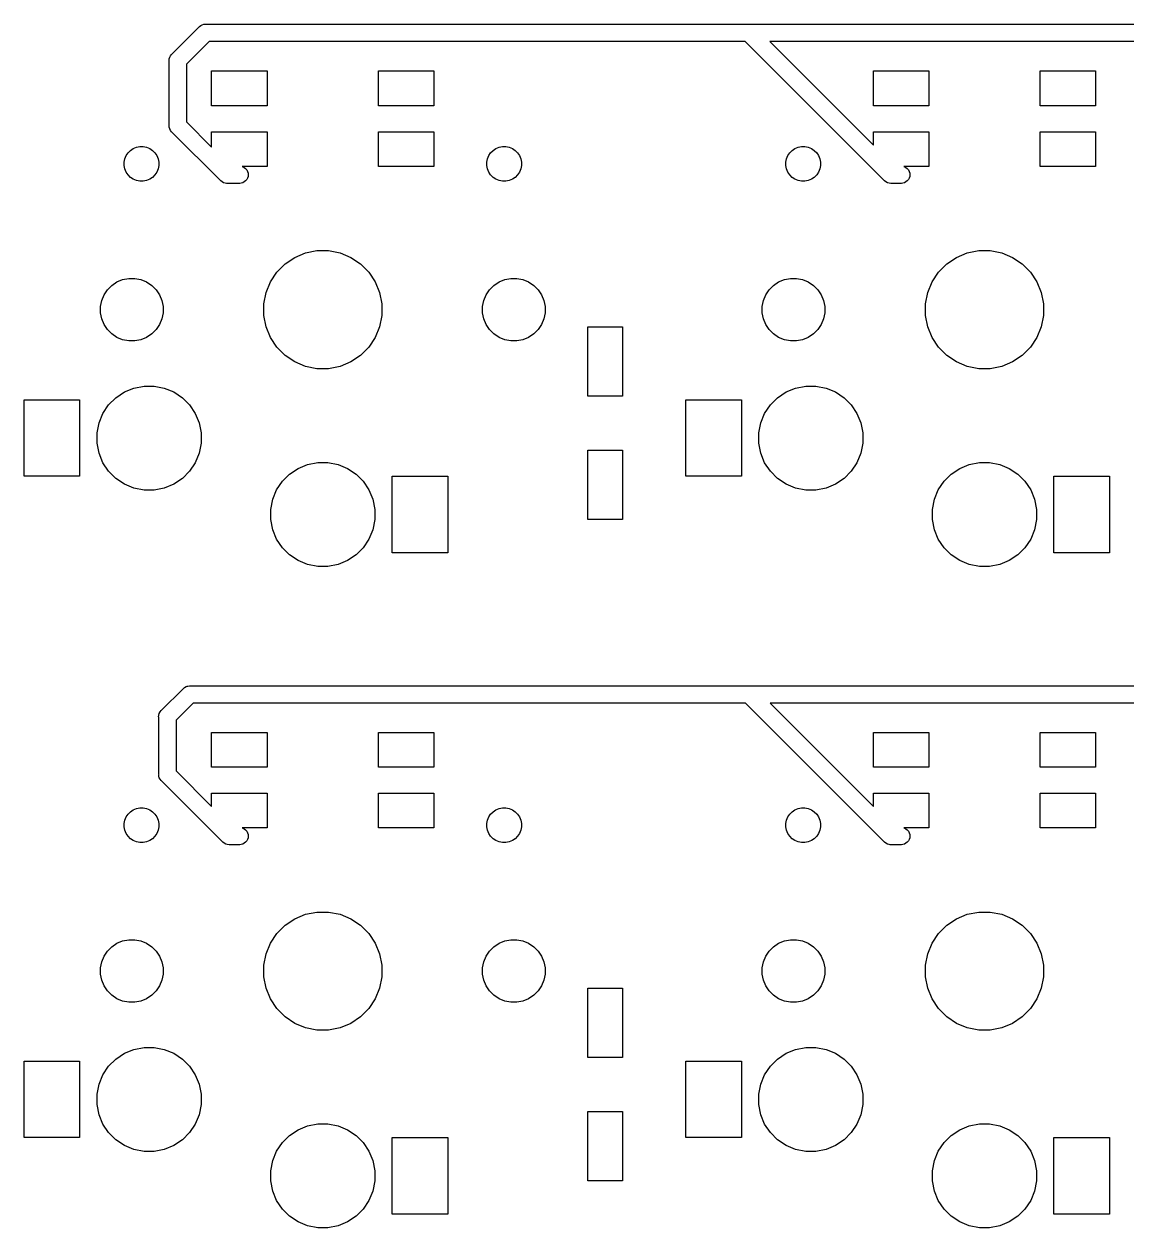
# Model space of a CAD drawing. Extents: x 33 to 239, y -108 to -23.
# Drawn here: x 33.45 to 65.2, y -106.85 to -72.17 of the extents above; entities that cross this region are included whole.
import ezdxf

# ---------------------------------------------------------------- set-up
doc = ezdxf.new("R2010")
doc.units = 0
doc.layers.add('BLACK', color=7, linetype='CONTINUOUS')

msp = doc.modelspace()

# ---------------------------------------------------------------- linework, layer by layer
at = {"layer": 'BLACK', "linetype": 'CONTINUOUS'}
for p, q in [((37.7069, -73.0395), (38.4895, -72.2569)), ((38.4895, -72.2569), (38.4974, -72.2474)), ((38.4974, -72.2474), (38.5354, -72.2161)), ((38.5354, -72.2161), (38.5789, -72.1929)), ((38.5789, -72.1929), (38.626, -72.1786)), ((38.626, -72.1786), (38.675, -72.1738)), ((38.675, -72.1738), (38.6873, -72.175)), ((38.6873, -72.175), (54.3002, -72.175)), ((54.3002, -72.175), (54.3125, -72.1738)), ((54.3125, -72.1738), (54.3248, -72.175)), ((54.3248, -72.175), (73.3502, -72.175)), ((38.7786, -72.675), (38.125, -73.3286)), ((54.2089, -72.675), (38.7786, -72.675)), ((58.2145, -76.6806), (54.2089, -72.675)), ((73.2589, -72.675), (54.9161, -72.675)), ((54.9161, -72.675), (57.9, -75.6589)), ((37.6286, -73.176), (37.6429, -73.1289)), ((37.6429, -73.1289), (37.6661, -73.0854)), ((37.6661, -73.0854), (37.6974, -73.0474)), ((37.6974, -73.0474), (37.7069, -73.0395)), ((37.6238, -73.225), (37.6286, -73.176)), ((37.625, -73.2373), (37.6238, -73.225)), ((37.625, -75.0852), (37.625, -73.2373)), ((38.125, -73.3286), (38.125, -74.9939)), ((38.85, -74.525), (38.85, -73.525)), ((38.85, -73.525), (40.45, -73.525)), ((40.45, -73.525), (40.45, -74.525)), ((43.65, -74.525), (43.65, -73.525)), ((43.65, -73.525), (45.25, -73.525)), ((45.25, -73.525), (45.25, -74.525)), ((57.9, -74.525), (57.9, -73.525)), ((57.9, -73.525), (59.5, -73.525)), ((59.5, -73.525), (59.5, -74.525)), ((62.7, -74.525), (62.7, -73.525)), ((62.7, -73.525), (64.3, -73.525)), ((64.3, -73.525), (64.3, -74.525)), ((40.45, -74.525), (38.85, -74.525)), ((45.25, -74.525), (43.65, -74.525)), ((59.5, -74.525), (57.9, -74.525)), ((64.3, -74.525), (62.7, -74.525)), ((37.6238, -75.0975), (37.625, -75.0852)), ((37.625, -75.1098), (37.6238, -75.0975)), ((37.6286, -75.1465), (37.625, -75.1098)), ((37.6429, -75.1936), (37.6286, -75.1465)), ((37.6661, -75.2371), (37.6429, -75.1936)), ((37.6974, -75.2751), (37.6661, -75.2371)), ((38.125, -74.9939), (38.85, -75.7189)), ((37.7069, -75.283), (37.6974, -75.2751)), ((39.1045, -76.6806), (37.7069, -75.283)), ((38.85, -75.7189), (38.85, -75.275)), ((38.85, -75.275), (40.45, -75.275)), ((40.45, -75.275), (40.45, -76.275)), ((43.65, -76.275), (43.65, -75.275)), ((43.65, -75.275), (45.25, -75.275)), ((45.25, -75.275), (45.25, -76.275)), ((57.9, -75.6589), (57.9, -75.275)), ((57.9, -75.275), (59.5, -75.275)), ((59.5, -75.275), (59.5, -76.275)), ((62.7, -76.275), (62.7, -75.275)), ((62.7, -75.275), (64.3, -75.275)), ((64.3, -75.275), (64.3, -76.275)), ((36.3869, -75.9632), (36.4416, -75.8813)), ((36.4416, -75.8813), (36.5113, -75.8116)), ((36.5113, -75.8116), (36.5932, -75.7569)), ((36.5932, -75.7569), (36.6842, -75.7192)), ((36.6842, -75.7192), (36.7808, -75.7)), ((36.7808, -75.7), (36.8792, -75.7)), ((36.8792, -75.7), (36.9758, -75.7192)), ((36.9758, -75.7192), (37.0668, -75.7569)), ((37.0668, -75.7569), (37.1487, -75.8116)), ((37.1487, -75.8116), (37.2184, -75.8813)), ((37.2184, -75.8813), (37.2731, -75.9632)), ((46.8269, -75.9632), (46.8816, -75.8813)), ((46.8816, -75.8813), (46.9513, -75.8116)), ((46.9513, -75.8116), (47.0332, -75.7569)), ((47.0332, -75.7569), (47.1242, -75.7192)), ((47.1242, -75.7192), (47.2208, -75.7)), ((47.2208, -75.7), (47.3192, -75.7)), ((47.3192, -75.7), (47.4158, -75.7192)), ((47.4158, -75.7192), (47.5068, -75.7569)), ((47.5068, -75.7569), (47.5887, -75.8116)), ((47.5887, -75.8116), (47.6584, -75.8813)), ((47.6584, -75.8813), (47.7131, -75.9632)), ((55.4369, -75.9632), (55.4916, -75.8813)), ((55.4916, -75.8813), (55.5613, -75.8116)), ((55.5613, -75.8116), (55.6432, -75.7569)), ((55.6432, -75.7569), (55.7342, -75.7192)), ((55.7342, -75.7192), (55.8308, -75.7)), ((55.8308, -75.7), (55.9292, -75.7)), ((55.9292, -75.7), (56.0258, -75.7192)), ((56.0258, -75.7192), (56.1168, -75.7569)), ((56.1168, -75.7569), (56.1987, -75.8116)), ((56.1987, -75.8116), (56.2684, -75.8813)), ((56.2684, -75.8813), (56.3231, -75.9632)), ((36.33, -76.1508), (36.3492, -76.0542)), ((36.33, -76.2492), (36.33, -76.1508)), ((36.3492, -76.3458), (36.33, -76.2492)), ((36.3492, -76.0542), (36.3869, -75.9632)), ((37.2731, -75.9632), (37.3108, -76.0542)), ((37.3108, -76.0542), (37.33, -76.1508)), ((37.33, -76.2492), (37.3108, -76.3458)), ((37.33, -76.1508), (37.33, -76.2492)), ((40.45, -76.275), (39.7283, -76.275)), ((39.7283, -76.275), (39.7461, -76.2804)), ((39.7461, -76.2804), (39.7896, -76.3036)), ((45.25, -76.275), (43.65, -76.275)), ((46.77, -76.1508), (46.7892, -76.0542)), ((46.77, -76.2492), (46.77, -76.1508)), ((46.7892, -76.3458), (46.77, -76.2492)), ((46.7892, -76.0542), (46.8269, -75.9632)), ((47.7131, -75.9632), (47.7508, -76.0542)), ((47.7508, -76.0542), (47.77, -76.1508)), ((47.77, -76.2492), (47.7508, -76.3458)), ((47.77, -76.1508), (47.77, -76.2492)), ((55.38, -76.1508), (55.3992, -76.0542)), ((55.38, -76.2492), (55.38, -76.1508)), ((55.3992, -76.3458), (55.38, -76.2492)), ((55.3992, -76.0542), (55.4369, -75.9632)), ((56.3231, -75.9632), (56.3608, -76.0542)), ((56.3608, -76.0542), (56.38, -76.1508)), ((56.38, -76.2492), (56.3608, -76.3458)), ((56.38, -76.1508), (56.38, -76.2492)), ((59.5, -76.275), (58.7783, -76.275)), ((58.7783, -76.275), (58.7961, -76.2804)), ((58.7961, -76.2804), (58.8396, -76.3036)), ((64.3, -76.275), (62.7, -76.275)), ((36.3869, -76.4368), (36.3492, -76.3458)), ((36.4416, -76.5187), (36.3869, -76.4368)), ((36.5113, -76.5884), (36.4416, -76.5187)), ((36.5932, -76.6431), (36.5113, -76.5884)), ((37.1487, -76.5884), (37.0668, -76.6431)), ((37.2184, -76.5187), (37.1487, -76.5884)), ((37.2731, -76.4368), (37.2184, -76.5187)), ((37.3108, -76.3458), (37.2731, -76.4368)), ((39.7896, -76.3036), (39.8276, -76.3349)), ((39.8276, -76.3349), (39.8589, -76.3729)), ((39.8589, -76.3729), (39.8821, -76.4164)), ((39.8821, -76.6086), (39.8589, -76.6521)), ((39.8821, -76.4164), (39.8964, -76.4635)), ((39.8964, -76.5615), (39.8821, -76.6086)), ((39.8964, -76.4635), (39.9012, -76.5125)), ((39.9012, -76.5125), (39.8964, -76.5615)), ((46.8269, -76.4368), (46.7892, -76.3458)), ((46.8816, -76.5187), (46.8269, -76.4368)), ((46.9513, -76.5884), (46.8816, -76.5187)), ((47.0332, -76.6431), (46.9513, -76.5884)), ((47.5887, -76.5884), (47.5068, -76.6431)), ((47.6584, -76.5187), (47.5887, -76.5884)), ((47.7131, -76.4368), (47.6584, -76.5187)), ((47.7508, -76.3458), (47.7131, -76.4368)), ((55.4369, -76.4368), (55.3992, -76.3458)), ((55.4916, -76.5187), (55.4369, -76.4368)), ((55.5613, -76.5884), (55.4916, -76.5187)), ((55.6432, -76.6431), (55.5613, -76.5884)), ((56.1987, -76.5884), (56.1168, -76.6431)), ((56.2684, -76.5187), (56.1987, -76.5884)), ((56.3231, -76.4368), (56.2684, -76.5187)), ((56.3608, -76.3458), (56.3231, -76.4368)), ((58.8396, -76.3036), (58.8776, -76.3349)), ((58.8776, -76.3349), (58.9089, -76.3729)), ((58.9089, -76.3729), (58.9321, -76.4164)), ((58.9321, -76.6086), (58.9089, -76.6521)), ((58.9321, -76.4164), (58.9464, -76.4635)), ((58.9464, -76.5615), (58.9321, -76.6086)), ((58.9464, -76.4635), (58.9512, -76.5125)), ((58.9512, -76.5125), (58.9464, -76.5615)), ((36.6842, -76.6808), (36.5932, -76.6431)), ((36.7808, -76.7), (36.6842, -76.6808)), ((36.8792, -76.7), (36.7808, -76.7)), ((36.9758, -76.6808), (36.8792, -76.7)), ((37.0668, -76.6431), (36.9758, -76.6808)), ((39.1124, -76.6901), (39.1045, -76.6806)), ((39.1504, -76.7214), (39.1124, -76.6901)), ((39.1939, -76.7446), (39.1504, -76.7214)), ((39.241, -76.7589), (39.1939, -76.7446)), ((39.2777, -76.7625), (39.241, -76.7589)), ((39.29, -76.7637), (39.2777, -76.7625)), ((39.2777, -76.7625), (39.2777, -76.7625)), ((39.3023, -76.7625), (39.29, -76.7637)), ((39.6623, -76.7625), (39.3023, -76.7625)), ((39.699, -76.7589), (39.6623, -76.7625)), ((39.7461, -76.7446), (39.699, -76.7589)), ((39.7896, -76.7214), (39.7461, -76.7446)), ((39.8276, -76.6901), (39.7896, -76.7214)), ((39.8589, -76.6521), (39.8276, -76.6901)), ((47.1242, -76.6808), (47.0332, -76.6431)), ((47.2208, -76.7), (47.1242, -76.6808)), ((47.3192, -76.7), (47.2208, -76.7)), ((47.4158, -76.6808), (47.3192, -76.7)), ((47.5068, -76.6431), (47.4158, -76.6808)), ((55.7342, -76.6808), (55.6432, -76.6431)), ((55.8308, -76.7), (55.7342, -76.6808)), ((55.9292, -76.7), (55.8308, -76.7)), ((56.0258, -76.6808), (55.9292, -76.7)), ((56.1168, -76.6431), (56.0258, -76.6808)), ((58.2224, -76.6901), (58.2145, -76.6806)), ((58.2604, -76.7214), (58.2224, -76.6901)), ((58.3039, -76.7446), (58.2604, -76.7214)), ((58.351, -76.7589), (58.3039, -76.7446)), ((58.4, -76.7637), (58.351, -76.7589)), ((58.4123, -76.7625), (58.4, -76.7637)), ((58.7123, -76.7625), (58.4123, -76.7625)), ((58.749, -76.7589), (58.7123, -76.7625)), ((58.7961, -76.7446), (58.749, -76.7589)), ((58.8396, -76.7214), (58.7961, -76.7446)), ((58.8776, -76.6901), (58.8396, -76.7214)), ((58.9089, -76.6521), (58.8776, -76.6901)), ((41.5541, -78.7653), (41.8826, -78.7)), ((41.8826, -78.7), (42.2174, -78.7)), ((42.2174, -78.7), (42.5459, -78.7653)), ((60.6041, -78.7653), (60.9326, -78.7)), ((60.9326, -78.7), (61.2674, -78.7)), ((61.2674, -78.7), (61.5959, -78.7653)), ((40.9663, -79.0795), (41.2447, -78.8935)), ((41.2447, -78.8935), (41.5541, -78.7653)), ((42.5459, -78.7653), (42.8553, -78.8935)), ((42.8553, -78.8935), (43.1337, -79.0795)), ((60.0163, -79.0795), (60.2947, -78.8935)), ((60.2947, -78.8935), (60.6041, -78.7653)), ((61.5959, -78.7653), (61.9053, -78.8935)), ((61.9053, -78.8935), (62.1837, -79.0795)), ((40.5435, -79.5947), (40.7295, -79.3163)), ((40.7295, -79.3163), (40.9663, -79.0795)), ((43.1337, -79.0795), (43.3705, -79.3163)), ((43.3705, -79.3163), (43.5565, -79.5947)), ((59.5935, -79.5947), (59.7795, -79.3163)), ((59.7795, -79.3163), (60.0163, -79.0795)), ((62.1837, -79.0795), (62.4205, -79.3163)), ((62.4205, -79.3163), (62.6065, -79.5947)), ((35.8509, -79.8263), (35.9763, -79.7009)), ((35.9763, -79.7009), (36.1237, -79.6024)), ((36.1237, -79.6024), (36.2875, -79.5346)), ((36.2875, -79.5346), (36.4614, -79.5)), ((36.4614, -79.5), (36.6386, -79.5)), ((36.6386, -79.5), (36.8125, -79.5346)), ((36.8125, -79.5346), (36.9763, -79.6024)), ((36.9763, -79.6024), (37.1237, -79.7009)), ((37.1237, -79.7009), (37.2491, -79.8263)), ((40.4153, -79.9041), (40.5435, -79.5947)), ((43.5565, -79.5947), (43.6847, -79.9041)), ((46.8509, -79.8263), (46.9763, -79.7009)), ((46.9763, -79.7009), (47.1237, -79.6024)), ((47.1237, -79.6024), (47.2875, -79.5346)), ((47.2875, -79.5346), (47.4614, -79.5)), ((47.4614, -79.5), (47.6386, -79.5)), ((47.6386, -79.5), (47.8125, -79.5346)), ((47.8125, -79.5346), (47.9763, -79.6024)), ((47.9763, -79.6024), (48.1237, -79.7009)), ((48.1237, -79.7009), (48.2491, -79.8263)), ((54.9009, -79.8263), (55.0263, -79.7009)), ((55.0263, -79.7009), (55.1737, -79.6024)), ((55.1737, -79.6024), (55.3375, -79.5346)), ((55.3375, -79.5346), (55.5114, -79.5)), ((55.5114, -79.5), (55.6886, -79.5)), ((55.6886, -79.5), (55.8625, -79.5346)), ((55.8625, -79.5346), (56.0263, -79.6024)), ((56.0263, -79.6024), (56.1737, -79.7009)), ((56.1737, -79.7009), (56.2991, -79.8263)), ((59.4653, -79.9041), (59.5935, -79.5947)), ((62.6065, -79.5947), (62.7347, -79.9041)), ((35.6846, -80.1375), (35.7524, -79.9737)), ((35.7524, -79.9737), (35.8509, -79.8263)), ((37.2491, -79.8263), (37.3476, -79.9737)), ((37.3476, -79.9737), (37.4154, -80.1375)), ((40.35, -80.2326), (40.4153, -79.9041)), ((43.6847, -79.9041), (43.75, -80.2326)), ((46.6846, -80.1375), (46.7524, -79.9737)), ((46.7524, -79.9737), (46.8509, -79.8263)), ((48.2491, -79.8263), (48.3476, -79.9737)), ((48.3476, -79.9737), (48.4154, -80.1375)), ((54.7346, -80.1375), (54.8024, -79.9737)), ((54.8024, -79.9737), (54.9009, -79.8263)), ((56.2991, -79.8263), (56.3976, -79.9737)), ((56.3976, -79.9737), (56.4654, -80.1375)), ((59.4, -80.2326), (59.4653, -79.9041)), ((62.7347, -79.9041), (62.8, -80.2326)), ((35.65, -80.3114), (35.6846, -80.1375)), ((35.65, -80.4886), (35.65, -80.3114)), ((37.4154, -80.1375), (37.45, -80.3114)), ((37.45, -80.3114), (37.45, -80.4886)), ((40.35, -80.5674), (40.35, -80.2326)), ((43.75, -80.2326), (43.75, -80.5674)), ((46.65, -80.3114), (46.6846, -80.1375)), ((46.65, -80.4886), (46.65, -80.3114)), ((48.4154, -80.1375), (48.45, -80.3114)), ((48.45, -80.3114), (48.45, -80.4886)), ((54.7, -80.3114), (54.7346, -80.1375)), ((54.7, -80.4886), (54.7, -80.3114)), ((56.4654, -80.1375), (56.5, -80.3114)), ((56.5, -80.3114), (56.5, -80.4886)), ((59.4, -80.5674), (59.4, -80.2326)), ((62.8, -80.2326), (62.8, -80.5674)), ((35.6846, -80.6625), (35.65, -80.4886)), ((35.7524, -80.8263), (35.6846, -80.6625)), ((37.4154, -80.6625), (37.3476, -80.8263)), ((37.45, -80.4886), (37.4154, -80.6625)), ((40.4153, -80.8959), (40.35, -80.5674)), ((43.75, -80.5674), (43.6847, -80.8959)), ((46.6846, -80.6625), (46.65, -80.4886)), ((46.7524, -80.8263), (46.6846, -80.6625)), ((48.4154, -80.6625), (48.3476, -80.8263)), ((48.45, -80.4886), (48.4154, -80.6625)), ((54.7346, -80.6625), (54.7, -80.4886)), ((54.8024, -80.8263), (54.7346, -80.6625)), ((56.4654, -80.6625), (56.3976, -80.8263)), ((56.5, -80.4886), (56.4654, -80.6625)), ((59.4653, -80.8959), (59.4, -80.5674)), ((62.8, -80.5674), (62.7347, -80.8959)), ((35.8509, -80.9737), (35.7524, -80.8263)), ((35.9763, -81.0991), (35.8509, -80.9737)), ((36.1237, -81.1976), (35.9763, -81.0991)), ((37.1237, -81.0991), (36.9763, -81.1976)), ((37.2491, -80.9737), (37.1237, -81.0991)), ((37.3476, -80.8263), (37.2491, -80.9737)), ((40.5435, -81.2053), (40.4153, -80.8959)), ((43.6847, -80.8959), (43.5565, -81.2053)), ((46.8509, -80.9737), (46.7524, -80.8263)), ((46.9763, -81.0991), (46.8509, -80.9737)), ((47.1237, -81.1976), (46.9763, -81.0991)), ((48.1237, -81.0991), (47.9763, -81.1976)), ((48.2491, -80.9737), (48.1237, -81.0991)), ((48.3476, -80.8263), (48.2491, -80.9737)), ((49.6812, -82.8937), (49.6812, -80.8937)), ((49.6812, -80.8937), (50.6812, -80.8937)), ((50.6812, -80.8937), (50.6812, -82.8937)), ((54.9009, -80.9737), (54.8024, -80.8263)), ((55.0263, -81.0991), (54.9009, -80.9737)), ((55.1737, -81.1976), (55.0263, -81.0991)), ((56.1737, -81.0991), (56.0263, -81.1976)), ((56.2991, -80.9737), (56.1737, -81.0991)), ((56.3976, -80.8263), (56.2991, -80.9737)), ((59.5935, -81.2053), (59.4653, -80.8959)), ((62.7347, -80.8959), (62.6065, -81.2053)), ((36.2875, -81.2654), (36.1237, -81.1976)), ((36.4614, -81.3), (36.2875, -81.2654)), ((36.6386, -81.3), (36.4614, -81.3)), ((36.8125, -81.2654), (36.6386, -81.3)), ((36.9763, -81.1976), (36.8125, -81.2654)), ((40.7295, -81.4837), (40.5435, -81.2053)), ((40.9663, -81.7205), (40.7295, -81.4837)), ((43.3705, -81.4837), (43.1337, -81.7205)), ((43.5565, -81.2053), (43.3705, -81.4837)), ((47.2875, -81.2654), (47.1237, -81.1976)), ((47.4614, -81.3), (47.2875, -81.2654)), ((47.6386, -81.3), (47.4614, -81.3)), ((47.8125, -81.2654), (47.6386, -81.3)), ((47.9763, -81.1976), (47.8125, -81.2654)), ((55.3375, -81.2654), (55.1737, -81.1976)), ((55.5114, -81.3), (55.3375, -81.2654)), ((55.6886, -81.3), (55.5114, -81.3)), ((55.8625, -81.2654), (55.6886, -81.3)), ((56.0263, -81.1976), (55.8625, -81.2654)), ((59.7795, -81.4837), (59.5935, -81.2053)), ((60.0163, -81.7205), (59.7795, -81.4837)), ((62.4205, -81.4837), (62.1837, -81.7205)), ((62.6065, -81.2053), (62.4205, -81.4837)), ((41.2447, -81.9065), (40.9663, -81.7205)), ((43.1337, -81.7205), (42.8553, -81.9065)), ((60.2947, -81.9065), (60.0163, -81.7205)), ((62.1837, -81.7205), (61.9053, -81.9065)), ((41.5541, -82.0347), (41.2447, -81.9065)), ((41.8826, -82.1), (41.5541, -82.0347)), ((42.2174, -82.1), (41.8826, -82.1)), ((42.5459, -82.0347), (42.2174, -82.1)), ((42.8553, -81.9065), (42.5459, -82.0347)), ((60.6041, -82.0347), (60.2947, -81.9065)), ((60.9326, -82.1), (60.6041, -82.0347)), ((61.2674, -82.1), (60.9326, -82.1)), ((61.5959, -82.0347), (61.2674, -82.1)), ((61.9053, -81.9065), (61.5959, -82.0347)), ((36.0938, -82.9349), (36.3395, -82.7707)), ((36.3395, -82.7707), (36.6125, -82.6576)), ((36.6125, -82.6576), (36.9023, -82.6)), ((36.9023, -82.6), (37.1977, -82.6)), ((37.1977, -82.6), (37.4875, -82.6576)), ((37.4875, -82.6576), (37.7605, -82.7707)), ((37.7605, -82.7707), (38.0062, -82.9349)), ((55.1438, -82.9349), (55.3895, -82.7707)), ((55.3895, -82.7707), (55.6625, -82.6576)), ((55.6625, -82.6576), (55.9523, -82.6)), ((55.9523, -82.6), (56.2477, -82.6)), ((56.2477, -82.6), (56.5375, -82.6576)), ((56.5375, -82.6576), (56.8105, -82.7707)), ((56.8105, -82.7707), (57.0562, -82.9349)), ((33.45, -85.2), (33.45, -83)), ((33.45, -83), (35.05, -83)), ((35.05, -83), (35.05, -85.2)), ((35.7207, -83.3895), (35.8849, -83.1438)), ((35.8849, -83.1438), (36.0938, -82.9349)), ((38.0062, -82.9349), (38.2151, -83.1438)), ((38.2151, -83.1438), (38.3793, -83.3895)), ((50.6812, -82.8937), (49.6812, -82.8937)), ((52.5, -85.2), (52.5, -83)), ((52.5, -83), (54.1, -83)), ((54.1, -83), (54.1, -85.2)), ((54.7707, -83.3895), (54.9349, -83.1438)), ((54.9349, -83.1438), (55.1438, -82.9349)), ((57.0562, -82.9349), (57.2651, -83.1438)), ((57.2651, -83.1438), (57.4293, -83.3895)), ((35.6076, -83.6625), (35.7207, -83.3895)), ((38.3793, -83.3895), (38.4924, -83.6625)), ((54.6576, -83.6625), (54.7707, -83.3895)), ((57.4293, -83.3895), (57.5424, -83.6625)), ((35.55, -83.9523), (35.6076, -83.6625)), ((38.4924, -83.6625), (38.55, -83.9523)), ((54.6, -83.9523), (54.6576, -83.6625)), ((57.5424, -83.6625), (57.6, -83.9523)), ((35.55, -84.2477), (35.55, -83.9523)), ((35.6076, -84.5375), (35.55, -84.2477)), ((38.55, -84.2477), (38.4924, -84.5375)), ((38.55, -83.9523), (38.55, -84.2477)), ((54.6, -84.2477), (54.6, -83.9523)), ((54.6576, -84.5375), (54.6, -84.2477)), ((57.6, -84.2477), (57.5424, -84.5375)), ((57.6, -83.9523), (57.6, -84.2477)), ((35.7207, -84.8105), (35.6076, -84.5375)), ((38.4924, -84.5375), (38.3793, -84.8105)), ((49.6812, -86.4437), (49.6812, -84.4437)), ((49.6812, -84.4437), (50.6812, -84.4437)), ((50.6812, -84.4437), (50.6812, -86.4437)), ((54.7707, -84.8105), (54.6576, -84.5375)), ((57.5424, -84.5375), (57.4293, -84.8105)), ((35.8849, -85.0562), (35.7207, -84.8105)), ((38.3793, -84.8105), (38.2151, -85.0562)), ((41.3395, -84.9707), (41.6125, -84.8576)), ((41.6125, -84.8576), (41.9023, -84.8)), ((41.9023, -84.8), (42.1977, -84.8)), ((42.1977, -84.8), (42.4875, -84.8576)), ((42.4875, -84.8576), (42.7605, -84.9707)), ((54.9349, -85.0562), (54.7707, -84.8105)), ((57.4293, -84.8105), (57.2651, -85.0562)), ((60.3895, -84.9707), (60.6625, -84.8576)), ((60.6625, -84.8576), (60.9523, -84.8)), ((60.9523, -84.8), (61.2477, -84.8)), ((61.2477, -84.8), (61.5375, -84.8576)), ((61.5375, -84.8576), (61.8105, -84.9707)), ((35.05, -85.2), (33.45, -85.2)), ((36.0938, -85.2651), (35.8849, -85.0562)), ((36.3395, -85.4293), (36.0938, -85.2651)), ((38.0062, -85.2651), (37.7605, -85.4293)), ((38.2151, -85.0562), (38.0062, -85.2651)), ((40.8849, -85.3438), (41.0938, -85.1349)), ((41.0938, -85.1349), (41.3395, -84.9707)), ((42.7605, -84.9707), (43.0062, -85.1349)), ((43.0062, -85.1349), (43.2151, -85.3438)), ((44.05, -87.4), (44.05, -85.2)), ((44.05, -85.2), (45.65, -85.2)), ((45.65, -85.2), (45.65, -87.4)), ((54.1, -85.2), (52.5, -85.2)), ((55.1438, -85.2651), (54.9349, -85.0562)), ((55.3895, -85.4293), (55.1438, -85.2651)), ((57.0562, -85.2651), (56.8105, -85.4293)), ((57.2651, -85.0562), (57.0562, -85.2651)), ((59.9349, -85.3438), (60.1438, -85.1349)), ((60.1438, -85.1349), (60.3895, -84.9707)), ((61.8105, -84.9707), (62.0562, -85.1349)), ((62.0562, -85.1349), (62.2651, -85.3438)), ((63.1, -87.4), (63.1, -85.2)), ((63.1, -85.2), (64.7, -85.2)), ((64.7, -85.2), (64.7, -87.4)), ((36.6125, -85.5424), (36.3395, -85.4293)), ((36.9023, -85.6), (36.6125, -85.5424)), ((37.1977, -85.6), (36.9023, -85.6)), ((37.4875, -85.5424), (37.1977, -85.6)), ((37.7605, -85.4293), (37.4875, -85.5424)), ((40.6076, -85.8625), (40.7207, -85.5895)), ((40.7207, -85.5895), (40.8849, -85.3438)), ((43.2151, -85.3438), (43.3793, -85.5895)), ((43.3793, -85.5895), (43.4924, -85.8625)), ((55.6625, -85.5424), (55.3895, -85.4293)), ((55.9523, -85.6), (55.6625, -85.5424)), ((56.2477, -85.6), (55.9523, -85.6)), ((56.5375, -85.5424), (56.2477, -85.6)), ((56.8105, -85.4293), (56.5375, -85.5424)), ((59.6576, -85.8625), (59.7707, -85.5895)), ((59.7707, -85.5895), (59.9349, -85.3438)), ((62.2651, -85.3438), (62.4293, -85.5895)), ((62.4293, -85.5895), (62.5424, -85.8625)), ((40.55, -86.1523), (40.6076, -85.8625)), ((43.4924, -85.8625), (43.55, -86.1523)), ((59.6, -86.1523), (59.6576, -85.8625)), ((62.5424, -85.8625), (62.6, -86.1523)), ((40.55, -86.4477), (40.55, -86.1523)), ((43.55, -86.1523), (43.55, -86.4477)), ((59.6, -86.4477), (59.6, -86.1523)), ((62.6, -86.1523), (62.6, -86.4477)), ((40.6076, -86.7375), (40.55, -86.4477)), ((43.55, -86.4477), (43.4924, -86.7375)), ((50.6812, -86.4437), (49.6812, -86.4437)), ((59.6576, -86.7375), (59.6, -86.4477)), ((62.6, -86.4477), (62.5424, -86.7375)), ((40.7207, -87.0105), (40.6076, -86.7375)), ((40.8849, -87.2562), (40.7207, -87.0105)), ((43.3793, -87.0105), (43.2151, -87.2562)), ((43.4924, -86.7375), (43.3793, -87.0105)), ((59.7707, -87.0105), (59.6576, -86.7375)), ((59.9349, -87.2562), (59.7707, -87.0105)), ((62.4293, -87.0105), (62.2651, -87.2562)), ((62.5424, -86.7375), (62.4293, -87.0105)), ((41.0938, -87.4651), (40.8849, -87.2562)), ((43.2151, -87.2562), (43.0062, -87.4651)), ((60.1438, -87.4651), (59.9349, -87.2562)), ((62.2651, -87.2562), (62.0562, -87.4651)), ((41.3395, -87.6293), (41.0938, -87.4651)), ((41.6125, -87.7424), (41.3395, -87.6293)), ((42.7605, -87.6293), (42.4875, -87.7424)), ((43.0062, -87.4651), (42.7605, -87.6293)), ((45.65, -87.4), (44.05, -87.4)), ((60.3895, -87.6293), (60.1438, -87.4651)), ((60.6625, -87.7424), (60.3895, -87.6293)), ((61.8105, -87.6293), (61.5375, -87.7424)), ((62.0562, -87.4651), (61.8105, -87.6293)), ((64.7, -87.4), (63.1, -87.4)), ((41.9023, -87.8), (41.6125, -87.7424)), ((42.1977, -87.8), (41.9023, -87.8)), ((42.4875, -87.7424), (42.1977, -87.8)), ((60.9523, -87.8), (60.6625, -87.7424)), ((61.2477, -87.8), (60.9523, -87.8)), ((61.5375, -87.7424), (61.2477, -87.8)), ((37.4069, -91.9395), (38.027, -91.3194)), ((38.027, -91.3194), (38.0349, -91.3099)), ((38.0349, -91.3099), (38.0729, -91.2786)), ((38.0729, -91.2786), (38.1164, -91.2554)), ((38.1164, -91.2554), (38.1429, -91.2474)), ((38.1429, -91.2474), (38.1635, -91.2411)), ((38.1635, -91.2411), (38.2125, -91.2363)), ((38.2125, -91.2363), (38.2248, -91.2375)), ((38.2248, -91.2375), (54.3127, -91.2375)), ((54.3127, -91.2375), (54.325, -91.2363)), ((54.325, -91.2363), (54.3373, -91.2375)), ((54.3373, -91.2375), (73.3627, -91.2375)), ((38.3161, -91.7375), (37.825, -92.2286)), ((54.2214, -91.7375), (38.3161, -91.7375)), ((58.2145, -95.7306), (54.2214, -91.7375)), ((73.2714, -91.7375), (54.9286, -91.7375)), ((54.9286, -91.7375), (57.9, -94.7089)), ((37.3238, -92.125), (37.3286, -92.076)), ((37.325, -92.1373), (37.3238, -92.125)), ((37.325, -93.7752), (37.325, -92.1373)), ((37.3286, -92.076), (37.3429, -92.0289)), ((37.3429, -92.0289), (37.3661, -91.9854)), ((37.3661, -91.9854), (37.3676, -91.9836)), ((37.3676, -91.9836), (37.3974, -91.9474)), ((37.3974, -91.9474), (37.4069, -91.9395)), ((37.825, -92.2286), (37.825, -93.6839)), ((38.85, -93.575), (38.85, -92.575)), ((38.85, -92.575), (40.45, -92.575)), ((40.45, -92.575), (40.45, -93.575)), ((43.65, -93.575), (43.65, -92.575)), ((43.65, -92.575), (45.25, -92.575)), ((45.25, -92.575), (45.25, -93.575)), ((57.9, -93.575), (57.9, -92.575)), ((57.9, -92.575), (59.5, -92.575)), ((59.5, -92.575), (59.5, -93.575)), ((62.7, -93.575), (62.7, -92.575)), ((62.7, -92.575), (64.3, -92.575)), ((64.3, -92.575), (64.3, -93.575)), ((40.45, -93.575), (38.85, -93.575)), ((45.25, -93.575), (43.65, -93.575)), ((59.5, -93.575), (57.9, -93.575)), ((64.3, -93.575), (62.7, -93.575)), ((37.3238, -93.7875), (37.325, -93.7752)), ((37.325, -93.7998), (37.3238, -93.7875)), ((37.3286, -93.8365), (37.325, -93.7998)), ((37.3429, -93.8836), (37.3286, -93.8365)), ((37.3661, -93.9271), (37.3429, -93.8836)), ((37.3974, -93.9651), (37.3661, -93.9271)), ((37.4069, -93.973), (37.3974, -93.9651)), ((37.825, -93.6839), (38.85, -94.7089)), ((39.1645, -95.7306), (37.4069, -93.973)), ((38.85, -94.7089), (38.85, -94.325)), ((38.85, -94.325), (40.45, -94.325)), ((40.45, -94.325), (40.45, -95.325)), ((43.65, -95.325), (43.65, -94.325)), ((43.65, -94.325), (45.25, -94.325)), ((45.25, -94.325), (45.25, -95.325)), ((57.9, -94.7089), (57.9, -94.325)), ((57.9, -94.325), (59.5, -94.325)), ((59.5, -94.325), (59.5, -95.325)), ((62.7, -95.325), (62.7, -94.325)), ((62.7, -94.325), (64.3, -94.325)), ((64.3, -94.325), (64.3, -95.325)), ((36.3869, -95.0132), (36.4416, -94.9313)), ((36.4416, -94.9313), (36.5113, -94.8616)), ((36.5113, -94.8616), (36.5932, -94.8069)), ((36.5932, -94.8069), (36.6842, -94.7692)), ((36.6842, -94.7692), (36.7808, -94.75)), ((36.7808, -94.75), (36.8792, -94.75)), ((36.8792, -94.75), (36.9758, -94.7692)), ((36.9758, -94.7692), (37.0668, -94.8069)), ((37.0668, -94.8069), (37.1487, -94.8616)), ((37.1487, -94.8616), (37.2184, -94.9313)), ((37.2184, -94.9313), (37.2731, -95.0132)), ((46.8269, -95.0132), (46.8816, -94.9313)), ((46.8816, -94.9313), (46.9513, -94.8616)), ((46.9513, -94.8616), (47.0332, -94.8069)), ((47.0332, -94.8069), (47.1242, -94.7692)), ((47.1242, -94.7692), (47.2208, -94.75)), ((47.2208, -94.75), (47.3192, -94.75)), ((47.3192, -94.75), (47.4158, -94.7692)), ((47.4158, -94.7692), (47.5068, -94.8069)), ((47.5068, -94.8069), (47.5887, -94.8616)), ((47.5887, -94.8616), (47.6584, -94.9313)), ((47.6584, -94.9313), (47.7131, -95.0132)), ((55.4369, -95.0132), (55.4916, -94.9313)), ((55.4916, -94.9313), (55.5613, -94.8616)), ((55.5613, -94.8616), (55.6432, -94.8069)), ((55.6432, -94.8069), (55.7342, -94.7692)), ((55.7342, -94.7692), (55.8308, -94.75)), ((55.8308, -94.75), (55.9292, -94.75)), ((55.9292, -94.75), (56.0258, -94.7692)), ((56.0258, -94.7692), (56.1168, -94.8069)), ((56.1168, -94.8069), (56.1987, -94.8616)), ((56.1987, -94.8616), (56.2684, -94.9313)), ((56.2684, -94.9313), (56.3231, -95.0132)), ((36.33, -95.2008), (36.3492, -95.1042)), ((36.33, -95.2992), (36.33, -95.2008)), ((36.3492, -95.3958), (36.33, -95.2992)), ((36.3492, -95.1042), (36.3869, -95.0132)), ((37.2731, -95.0132), (37.3108, -95.1042)), ((37.3108, -95.1042), (37.33, -95.2008)), ((37.33, -95.2992), (37.3108, -95.3958)), ((37.33, -95.2008), (37.33, -95.2992)), ((40.45, -95.325), (39.7283, -95.325)), ((39.7283, -95.325), (39.7461, -95.3304)), ((39.7461, -95.3304), (39.7896, -95.3536)), ((39.7896, -95.3536), (39.8276, -95.3849)), ((45.25, -95.325), (43.65, -95.325)), ((46.77, -95.2008), (46.7892, -95.1042)), ((46.77, -95.2992), (46.77, -95.2008)), ((46.7892, -95.3958), (46.77, -95.2992)), ((46.7892, -95.1042), (46.8269, -95.0132)), ((47.7131, -95.0132), (47.7508, -95.1042)), ((47.7508, -95.1042), (47.77, -95.2008)), ((47.77, -95.2992), (47.7508, -95.3958)), ((47.77, -95.2008), (47.77, -95.2992)), ((55.38, -95.2008), (55.3992, -95.1042)), ((55.38, -95.2992), (55.38, -95.2008)), ((55.3992, -95.3958), (55.38, -95.2992)), ((55.3992, -95.1042), (55.4369, -95.0132)), ((56.3231, -95.0132), (56.3608, -95.1042)), ((56.3608, -95.1042), (56.38, -95.2008)), ((56.38, -95.2992), (56.3608, -95.3958)), ((56.38, -95.2008), (56.38, -95.2992)), ((59.5, -95.325), (58.7783, -95.325)), ((58.7783, -95.325), (58.7961, -95.3304)), ((58.7961, -95.3304), (58.8396, -95.3536)), ((58.8396, -95.3536), (58.8776, -95.3849)), ((64.3, -95.325), (62.7, -95.325)), ((36.3869, -95.4868), (36.3492, -95.3958)), ((36.4416, -95.5687), (36.3869, -95.4868)), ((36.5113, -95.6384), (36.4416, -95.5687)), ((36.5932, -95.6931), (36.5113, -95.6384)), ((36.6842, -95.7308), (36.5932, -95.6931)), ((37.0668, -95.6931), (36.9758, -95.7308)), ((37.1487, -95.6384), (37.0668, -95.6931)), ((37.2184, -95.5687), (37.1487, -95.6384)), ((37.2731, -95.4868), (37.2184, -95.5687)), ((37.3108, -95.3958), (37.2731, -95.4868)), ((39.8276, -95.3849), (39.8589, -95.4229)), ((39.8589, -95.7021), (39.8276, -95.7401)), ((39.8589, -95.4229), (39.8821, -95.4664)), ((39.8821, -95.6586), (39.8589, -95.7021)), ((39.8821, -95.4664), (39.8964, -95.5135)), ((39.8964, -95.6115), (39.8821, -95.6586)), ((39.8964, -95.5135), (39.9012, -95.5625)), ((39.9012, -95.5625), (39.8964, -95.6115)), ((46.8269, -95.4868), (46.7892, -95.3958)), ((46.8816, -95.5687), (46.8269, -95.4868)), ((46.9513, -95.6384), (46.8816, -95.5687)), ((47.0332, -95.6931), (46.9513, -95.6384)), ((47.1242, -95.7308), (47.0332, -95.6931)), ((47.5068, -95.6931), (47.4158, -95.7308)), ((47.5887, -95.6384), (47.5068, -95.6931)), ((47.6584, -95.5687), (47.5887, -95.6384)), ((47.7131, -95.4868), (47.6584, -95.5687)), ((47.7508, -95.3958), (47.7131, -95.4868)), ((55.4369, -95.4868), (55.3992, -95.3958)), ((55.4916, -95.5687), (55.4369, -95.4868)), ((55.5613, -95.6384), (55.4916, -95.5687)), ((55.6432, -95.6931), (55.5613, -95.6384)), ((55.7342, -95.7308), (55.6432, -95.6931)), ((56.1168, -95.6931), (56.0258, -95.7308)), ((56.1987, -95.6384), (56.1168, -95.6931)), ((56.2684, -95.5687), (56.1987, -95.6384)), ((56.3231, -95.4868), (56.2684, -95.5687)), ((56.3608, -95.3958), (56.3231, -95.4868)), ((58.8776, -95.3849), (58.9089, -95.4229)), ((58.9089, -95.7021), (58.8776, -95.7401)), ((58.9089, -95.4229), (58.9321, -95.4664)), ((58.9321, -95.6586), (58.9089, -95.7021)), ((58.9321, -95.4664), (58.9464, -95.5135)), ((58.9464, -95.6115), (58.9321, -95.6586)), ((58.9464, -95.5135), (58.9512, -95.5625)), ((58.9512, -95.5625), (58.9464, -95.6115)), ((36.7808, -95.75), (36.6842, -95.7308)), ((36.8792, -95.75), (36.7808, -95.75)), ((36.9758, -95.7308), (36.8792, -95.75)), ((39.1724, -95.7401), (39.1645, -95.7306)), ((39.2104, -95.7714), (39.1724, -95.7401)), ((39.2539, -95.7946), (39.2104, -95.7714)), ((39.301, -95.8089), (39.2539, -95.7946)), ((39.35, -95.8137), (39.301, -95.8089)), ((39.3623, -95.8125), (39.35, -95.8137)), ((39.6623, -95.8125), (39.3623, -95.8125)), ((39.699, -95.8089), (39.6623, -95.8125)), ((39.7461, -95.7946), (39.699, -95.8089)), ((39.7896, -95.7714), (39.7461, -95.7946)), ((39.8276, -95.7401), (39.7896, -95.7714)), ((47.2208, -95.75), (47.1242, -95.7308)), ((47.3192, -95.75), (47.2208, -95.75)), ((47.4158, -95.7308), (47.3192, -95.75)), ((55.8308, -95.75), (55.7342, -95.7308)), ((55.9292, -95.75), (55.8308, -95.75)), ((56.0258, -95.7308), (55.9292, -95.75)), ((58.2224, -95.7401), (58.2145, -95.7306)), ((58.2604, -95.7714), (58.2224, -95.7401)), ((58.3039, -95.7946), (58.2604, -95.7714)), ((58.351, -95.8089), (58.3039, -95.7946)), ((58.3877, -95.8125), (58.351, -95.8089)), ((58.4, -95.8137), (58.3877, -95.8125)), ((58.3877, -95.8125), (58.3877, -95.8125)), ((58.4123, -95.8125), (58.4, -95.8137)), ((58.7123, -95.8125), (58.4123, -95.8125)), ((58.749, -95.8089), (58.7123, -95.8125)), ((58.7961, -95.7946), (58.749, -95.8089)), ((58.8396, -95.7714), (58.7961, -95.7946)), ((58.8776, -95.7401), (58.8396, -95.7714)), ((41.5541, -97.8153), (41.8826, -97.75)), ((41.8826, -97.75), (42.2174, -97.75)), ((42.2174, -97.75), (42.5459, -97.8153)), ((60.6041, -97.8153), (60.9326, -97.75)), ((60.9326, -97.75), (61.2674, -97.75)), ((61.2674, -97.75), (61.5959, -97.8153)), ((40.7295, -98.3663), (40.9663, -98.1295)), ((40.9663, -98.1295), (41.2447, -97.9435)), ((41.2447, -97.9435), (41.5541, -97.8153)), ((42.5459, -97.8153), (42.8553, -97.9435)), ((42.8553, -97.9435), (43.1337, -98.1295)), ((43.1337, -98.1295), (43.3705, -98.3663)), ((59.7795, -98.3663), (60.0163, -98.1295)), ((60.0163, -98.1295), (60.2947, -97.9435)), ((60.2947, -97.9435), (60.6041, -97.8153)), ((61.5959, -97.8153), (61.9053, -97.9435)), ((61.9053, -97.9435), (62.1837, -98.1295)), ((62.1837, -98.1295), (62.4205, -98.3663)), ((40.5435, -98.6447), (40.7295, -98.3663)), ((43.3705, -98.3663), (43.5565, -98.6447)), ((59.5935, -98.6447), (59.7795, -98.3663)), ((62.4205, -98.3663), (62.6065, -98.6447)), ((35.8509, -98.8763), (35.9763, -98.7509)), ((35.9763, -98.7509), (36.1237, -98.6524)), ((36.1237, -98.6524), (36.2875, -98.5846)), ((36.2875, -98.5846), (36.4614, -98.55)), ((36.4614, -98.55), (36.6386, -98.55)), ((36.6386, -98.55), (36.8125, -98.5846)), ((36.8125, -98.5846), (36.9763, -98.6524)), ((36.9763, -98.6524), (37.1237, -98.7509)), ((37.1237, -98.7509), (37.2491, -98.8763)), ((40.4153, -98.9541), (40.5435, -98.6447)), ((43.5565, -98.6447), (43.6847, -98.9541)), ((46.8509, -98.8763), (46.9763, -98.7509)), ((46.9763, -98.7509), (47.1237, -98.6524)), ((47.1237, -98.6524), (47.2875, -98.5846)), ((47.2875, -98.5846), (47.4614, -98.55)), ((47.4614, -98.55), (47.6386, -98.55)), ((47.6386, -98.55), (47.8125, -98.5846)), ((47.8125, -98.5846), (47.9763, -98.6524)), ((47.9763, -98.6524), (48.1237, -98.7509)), ((48.1237, -98.7509), (48.2491, -98.8763)), ((54.9009, -98.8763), (55.0263, -98.7509)), ((55.0263, -98.7509), (55.1737, -98.6524)), ((55.1737, -98.6524), (55.3375, -98.5846)), ((55.3375, -98.5846), (55.5114, -98.55)), ((55.5114, -98.55), (55.6886, -98.55)), ((55.6886, -98.55), (55.8625, -98.5846)), ((55.8625, -98.5846), (56.0263, -98.6524)), ((56.0263, -98.6524), (56.1737, -98.7509)), ((56.1737, -98.7509), (56.2991, -98.8763)), ((59.4653, -98.9541), (59.5935, -98.6447)), ((62.6065, -98.6447), (62.7347, -98.9541)), ((35.6846, -99.1875), (35.7524, -99.0237)), ((35.7524, -99.0237), (35.8509, -98.8763)), ((37.2491, -98.8763), (37.3476, -99.0237)), ((37.3476, -99.0237), (37.4154, -99.1875)), ((40.35, -99.2826), (40.4153, -98.9541)), ((43.6847, -98.9541), (43.75, -99.2826)), ((46.6846, -99.1875), (46.7524, -99.0237)), ((46.7524, -99.0237), (46.8509, -98.8763)), ((48.2491, -98.8763), (48.3476, -99.0237)), ((48.3476, -99.0237), (48.4154, -99.1875)), ((54.7346, -99.1875), (54.8024, -99.0237)), ((54.8024, -99.0237), (54.9009, -98.8763)), ((56.2991, -98.8763), (56.3976, -99.0237)), ((56.3976, -99.0237), (56.4654, -99.1875)), ((59.4, -99.2826), (59.4653, -98.9541)), ((62.7347, -98.9541), (62.8, -99.2826)), ((35.65, -99.3614), (35.6846, -99.1875)), ((35.65, -99.5386), (35.65, -99.3614)), ((37.4154, -99.1875), (37.45, -99.3614)), ((37.45, -99.3614), (37.45, -99.5386)), ((40.35, -99.6174), (40.35, -99.2826)), ((43.75, -99.2826), (43.75, -99.6174)), ((46.65, -99.3614), (46.6846, -99.1875)), ((46.65, -99.5386), (46.65, -99.3614)), ((48.4154, -99.1875), (48.45, -99.3614)), ((48.45, -99.3614), (48.45, -99.5386)), ((54.7, -99.3614), (54.7346, -99.1875)), ((54.7, -99.5386), (54.7, -99.3614)), ((56.4654, -99.1875), (56.5, -99.3614)), ((56.5, -99.3614), (56.5, -99.5386)), ((59.4, -99.6174), (59.4, -99.2826)), ((62.8, -99.2826), (62.8, -99.6174)), ((35.6846, -99.7125), (35.65, -99.5386)), ((35.7524, -99.8763), (35.6846, -99.7125)), ((37.4154, -99.7125), (37.3476, -99.8763)), ((37.45, -99.5386), (37.4154, -99.7125)), ((40.4153, -99.9459), (40.35, -99.6174)), ((43.75, -99.6174), (43.6847, -99.9459)), ((46.6846, -99.7125), (46.65, -99.5386)), ((46.7524, -99.8763), (46.6846, -99.7125)), ((48.4154, -99.7125), (48.3476, -99.8763)), ((48.45, -99.5386), (48.4154, -99.7125)), ((54.7346, -99.7125), (54.7, -99.5386)), ((54.8024, -99.8763), (54.7346, -99.7125)), ((56.4654, -99.7125), (56.3976, -99.8763)), ((56.5, -99.5386), (56.4654, -99.7125)), ((59.4653, -99.9459), (59.4, -99.6174)), ((62.8, -99.6174), (62.7347, -99.9459)), ((35.8509, -100.024), (35.7524, -99.8763)), ((35.9763, -100.149), (35.8509, -100.024)), ((36.1237, -100.248), (35.9763, -100.149)), ((37.1237, -100.149), (36.9763, -100.248)), ((37.2491, -100.024), (37.1237, -100.149)), ((37.3476, -99.8763), (37.2491, -100.024)), ((40.5435, -100.255), (40.4153, -99.9459)), ((43.6847, -99.9459), (43.5565, -100.255)), ((46.8509, -100.024), (46.7524, -99.8763)), ((46.9763, -100.149), (46.8509, -100.024)), ((47.1237, -100.248), (46.9763, -100.149)), ((48.1237, -100.149), (47.9763, -100.248)), ((48.2491, -100.024), (48.1237, -100.149)), ((48.3476, -99.8763), (48.2491, -100.024)), ((49.6812, -101.944), (49.6812, -99.9437)), ((49.6812, -99.9437), (50.6812, -99.9437)), ((50.6812, -99.9437), (50.6812, -101.944)), ((54.9009, -100.024), (54.8024, -99.8763)), ((55.0263, -100.149), (54.9009, -100.024)), ((55.1737, -100.248), (55.0263, -100.149)), ((56.1737, -100.149), (56.0263, -100.248)), ((56.2991, -100.024), (56.1737, -100.149)), ((56.3976, -99.8763), (56.2991, -100.024)), ((59.5935, -100.255), (59.4653, -99.9459)), ((62.7347, -99.9459), (62.6065, -100.255)), ((36.2875, -100.315), (36.1237, -100.248)), ((36.4614, -100.35), (36.2875, -100.315)), ((36.6386, -100.35), (36.4614, -100.35)), ((36.8125, -100.315), (36.6386, -100.35)), ((36.9763, -100.248), (36.8125, -100.315)), ((40.7295, -100.534), (40.5435, -100.255)), ((40.9663, -100.77), (40.7295, -100.534)), ((43.3705, -100.534), (43.1337, -100.77)), ((43.5565, -100.255), (43.3705, -100.534)), ((47.2875, -100.315), (47.1237, -100.248)), ((47.4614, -100.35), (47.2875, -100.315)), ((47.6386, -100.35), (47.4614, -100.35)), ((47.8125, -100.315), (47.6386, -100.35)), ((47.9763, -100.248), (47.8125, -100.315)), ((55.3375, -100.315), (55.1737, -100.248)), ((55.5114, -100.35), (55.3375, -100.315)), ((55.6886, -100.35), (55.5114, -100.35)), ((55.8625, -100.315), (55.6886, -100.35)), ((56.0263, -100.248), (55.8625, -100.315)), ((59.7795, -100.534), (59.5935, -100.255)), ((60.0163, -100.77), (59.7795, -100.534)), ((62.4205, -100.534), (62.1837, -100.77)), ((62.6065, -100.255), (62.4205, -100.534)), ((41.2447, -100.957), (40.9663, -100.77)), ((43.1337, -100.77), (42.8553, -100.957)), ((60.2947, -100.957), (60.0163, -100.77)), ((62.1837, -100.77), (61.9053, -100.957)), ((41.5541, -101.085), (41.2447, -100.957)), ((41.8826, -101.15), (41.5541, -101.085)), ((42.2174, -101.15), (41.8826, -101.15)), ((42.5459, -101.085), (42.2174, -101.15)), ((42.8553, -100.957), (42.5459, -101.085)), ((60.6041, -101.085), (60.2947, -100.957)), ((60.9326, -101.15), (60.6041, -101.085)), ((61.2674, -101.15), (60.9326, -101.15)), ((61.5959, -101.085), (61.2674, -101.15)), ((61.9053, -100.957), (61.5959, -101.085)), ((36.0938, -101.985), (36.3395, -101.821)), ((36.3395, -101.821), (36.6125, -101.708)), ((36.6125, -101.708), (36.9023, -101.65)), ((36.9023, -101.65), (37.1977, -101.65)), ((37.1977, -101.65), (37.4875, -101.708)), ((37.4875, -101.708), (37.7605, -101.821)), ((37.7605, -101.821), (38.0062, -101.985)), ((50.6812, -101.944), (49.6812, -101.944)), ((55.1438, -101.985), (55.3895, -101.821)), ((55.3895, -101.821), (55.6625, -101.708)), ((55.6625, -101.708), (55.9523, -101.65)), ((55.9523, -101.65), (56.2477, -101.65)), ((56.2477, -101.65), (56.5375, -101.708)), ((56.5375, -101.708), (56.8105, -101.821)), ((56.8105, -101.821), (57.0562, -101.985)), ((33.45, -104.25), (33.45, -102.05)), ((33.45, -102.05), (35.05, -102.05)), ((35.05, -102.05), (35.05, -104.25)), ((35.7207, -102.439), (35.8849, -102.194)), ((35.8849, -102.194), (36.0938, -101.985)), ((38.0062, -101.985), (38.2151, -102.194)), ((38.2151, -102.194), (38.3793, -102.439)), ((52.5, -104.25), (52.5, -102.05)), ((52.5, -102.05), (54.1, -102.05)), ((54.1, -102.05), (54.1, -104.25)), ((54.7707, -102.439), (54.9349, -102.194)), ((54.9349, -102.194), (55.1438, -101.985)), ((57.0562, -101.985), (57.2651, -102.194)), ((57.2651, -102.194), (57.4293, -102.439)), ((35.6076, -102.712), (35.7207, -102.439)), ((38.3793, -102.439), (38.4924, -102.712)), ((54.6576, -102.712), (54.7707, -102.439)), ((57.4293, -102.439), (57.5424, -102.712)), ((35.55, -103.002), (35.6076, -102.712)), ((38.4924, -102.712), (38.55, -103.002)), ((54.6, -103.002), (54.6576, -102.712)), ((57.5424, -102.712), (57.6, -103.002)), ((35.55, -103.298), (35.55, -103.002)), ((35.6076, -103.588), (35.55, -103.298)), ((38.55, -103.298), (38.4924, -103.588)), ((38.55, -103.002), (38.55, -103.298)), ((54.6, -103.298), (54.6, -103.002)), ((54.6576, -103.588), (54.6, -103.298)), ((57.6, -103.298), (57.5424, -103.588)), ((57.6, -103.002), (57.6, -103.298)), ((35.7207, -103.861), (35.6076, -103.588)), ((38.4924, -103.588), (38.3793, -103.861)), ((49.6812, -105.494), (49.6812, -103.494)), ((49.6812, -103.494), (50.6812, -103.494)), ((50.6812, -103.494), (50.6812, -105.494)), ((54.7707, -103.861), (54.6576, -103.588)), ((57.5424, -103.588), (57.4293, -103.861)), ((35.8849, -104.106), (35.7207, -103.861)), ((38.3793, -103.861), (38.2151, -104.106)), ((41.0938, -104.185), (41.3395, -104.021)), ((41.3395, -104.021), (41.6125, -103.908)), ((41.6125, -103.908), (41.9023, -103.85)), ((41.9023, -103.85), (42.1977, -103.85)), ((42.1977, -103.85), (42.4875, -103.908)), ((42.4875, -103.908), (42.7605, -104.021)), ((42.7605, -104.021), (43.0062, -104.185)), ((54.9349, -104.106), (54.7707, -103.861)), ((57.4293, -103.861), (57.2651, -104.106)), ((60.1438, -104.185), (60.3895, -104.021)), ((60.3895, -104.021), (60.6625, -103.908)), ((60.6625, -103.908), (60.9523, -103.85)), ((60.9523, -103.85), (61.2477, -103.85)), ((61.2477, -103.85), (61.5375, -103.908)), ((61.5375, -103.908), (61.8105, -104.021)), ((61.8105, -104.021), (62.0562, -104.185)), ((35.05, -104.25), (33.45, -104.25)), ((36.0938, -104.315), (35.8849, -104.106)), ((36.3395, -104.479), (36.0938, -104.315)), ((38.0062, -104.315), (37.7605, -104.479)), ((38.2151, -104.106), (38.0062, -104.315)), ((40.8849, -104.394), (41.0938, -104.185)), ((43.0062, -104.185), (43.2151, -104.394)), ((44.05, -106.45), (44.05, -104.25)), ((44.05, -104.25), (45.65, -104.25)), ((45.65, -104.25), (45.65, -106.45)), ((54.1, -104.25), (52.5, -104.25)), ((55.1438, -104.315), (54.9349, -104.106)), ((55.3895, -104.479), (55.1438, -104.315)), ((57.0562, -104.315), (56.8105, -104.479)), ((57.2651, -104.106), (57.0562, -104.315)), ((59.9349, -104.394), (60.1438, -104.185)), ((62.0562, -104.185), (62.2651, -104.394)), ((63.1, -106.45), (63.1, -104.25)), ((63.1, -104.25), (64.7, -104.25)), ((64.7, -104.25), (64.7, -106.45)), ((36.6125, -104.592), (36.3395, -104.479)), ((36.9023, -104.65), (36.6125, -104.592)), ((37.1977, -104.65), (36.9023, -104.65)), ((37.4875, -104.592), (37.1977, -104.65)), ((37.7605, -104.479), (37.4875, -104.592)), ((40.6076, -104.912), (40.7207, -104.639)), ((40.7207, -104.639), (40.8849, -104.394)), ((43.2151, -104.394), (43.3793, -104.639)), ((43.3793, -104.639), (43.4924, -104.912)), ((55.6625, -104.592), (55.3895, -104.479)), ((55.9523, -104.65), (55.6625, -104.592)), ((56.2477, -104.65), (55.9523, -104.65)), ((56.5375, -104.592), (56.2477, -104.65)), ((56.8105, -104.479), (56.5375, -104.592)), ((59.6576, -104.912), (59.7707, -104.639)), ((59.7707, -104.639), (59.9349, -104.394)), ((62.2651, -104.394), (62.4293, -104.639)), ((62.4293, -104.639), (62.5424, -104.912)), ((40.55, -105.202), (40.6076, -104.912)), ((43.4924, -104.912), (43.55, -105.202)), ((59.6, -105.202), (59.6576, -104.912)), ((62.5424, -104.912), (62.6, -105.202)), ((40.55, -105.498), (40.55, -105.202)), ((43.55, -105.202), (43.55, -105.498)), ((59.6, -105.498), (59.6, -105.202)), ((62.6, -105.202), (62.6, -105.498)), ((40.6076, -105.788), (40.55, -105.498)), ((43.55, -105.498), (43.4924, -105.788)), ((50.6812, -105.494), (49.6812, -105.494)), ((59.6576, -105.788), (59.6, -105.498)), ((62.6, -105.498), (62.5424, -105.788)), ((40.7207, -106.061), (40.6076, -105.788)), ((40.8849, -106.306), (40.7207, -106.061)), ((43.3793, -106.061), (43.2151, -106.306)), ((43.4924, -105.788), (43.3793, -106.061)), ((59.7707, -106.061), (59.6576, -105.788)), ((59.9349, -106.306), (59.7707, -106.061)), ((62.4293, -106.061), (62.2651, -106.306)), ((62.5424, -105.788), (62.4293, -106.061)), ((41.0938, -106.515), (40.8849, -106.306)), ((43.2151, -106.306), (43.0062, -106.515)), ((45.65, -106.45), (44.05, -106.45)), ((60.1438, -106.515), (59.9349, -106.306)), ((62.2651, -106.306), (62.0562, -106.515)), ((64.7, -106.45), (63.1, -106.45)), ((41.3395, -106.679), (41.0938, -106.515)), ((41.6125, -106.792), (41.3395, -106.679)), ((41.9023, -106.85), (41.6125, -106.792)), ((42.4875, -106.792), (42.1977, -106.85)), ((42.7605, -106.679), (42.4875, -106.792)), ((43.0062, -106.515), (42.7605, -106.679)), ((60.3895, -106.679), (60.1438, -106.515)), ((60.6625, -106.792), (60.3895, -106.679)), ((60.9523, -106.85), (60.6625, -106.792)), ((61.5375, -106.792), (61.2477, -106.85)), ((61.8105, -106.679), (61.5375, -106.792)), ((62.0562, -106.515), (61.8105, -106.679)), ((42.1977, -106.85), (41.9023, -106.85)), ((61.2477, -106.85), (60.9523, -106.85))]:
    msp.add_line(p, q, dxfattribs=at)

doc.saveas('drawing.dxf')
